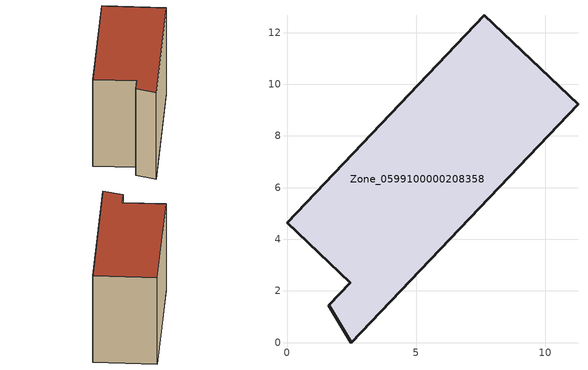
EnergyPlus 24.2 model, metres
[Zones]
Zone_0599100000208358
 floor ground (C_G): 1.62,1.45 2.46,2.31 0,4.64 7.63,12.66 11.26,9.22 2.48,0 z1.2
 wall outside (C_F): 2.46,2.31 1.62,1.45 2.48,0 11.26,9.22 7.63,12.66 0,4.64 2.46,2.31 z1.2:9.03
 roof outside (C_R): 7.63,12.66 0,4.64 2.46,2.31 1.62,1.45 2.48,0 11.26,9.22 z9.03
[BUILDING]
Pand.0599100000208358: North Axis=0; Terrain=City; Loads Convergence Tolerance Value=0.04; Temperature Convergence Tolerance Value=0.4; Solar Distribution=FullExterior; Maximum Number of Warmup Days=25; Minimum Number of Warmup Days=1
[Site:Location]
Rotterdam.The.Hague.AP_ZH_NLD Design_Conditions: Latitude=51.96; Longitude=4.45; Time Zone=1; Elevation=-4.5
[SITE:GROUNDTEMPERATURE:BUILDINGSURFACE]
18, 18, 18, 18, 18, 18, 18, 18, 18, 18, 18, 18
[MATERIAL] Thermal Absorptance=0.9; Solar Absorptance=0.7; Visible Absorptance=0.7
Name | Roughness | Thickness | Conductivity | Density | Specific Heat
G.TI.1975-1991 | MediumSmooth | 0.15 | 0.288461 | 540 | 1210
F.TI.1975-1991 | Rough | 0.3 | 0.230769 | 1920 | 840
R.TI.1975-1991 | MediumRough | 0.2 | 0.153846 | 1500 | 1000
[CONSTRUCTION]
C_G: G.TI.1975-1991
C_F: F.TI.1975-1991
C_R: R.TI.1975-1991
[ZONE]
Zone_0599100000208358: Type=1; Multiplier=1; Ceiling Height=Autocalculate; Volume=Autocalculate; Floor Area=autocalculate; Part of Total Floor Area=Yes
[ZONEINFILTRATION:DESIGNFLOWRATE]
Infil_Zone_0599100000208358: Zone or ZoneList or Space or SpaceList=Zone_0599100000208358; Schedule=AlwaysOn; Design Flow Rate Calculation Method=Flow/Area; Flow Rate per Floor Area=0.003; Constant Term Coefficient=1; Temperature Term Coefficient=0; Velocity Term Coefficient=0; Velocity Squared Term Coefficient=0
[HVACTEMPLATE:ZONE:IDEALLOADSAIRSYSTEM]
Zone_0599100000208358: Maximum Heating Supply Air Temperature=50; Minimum Cooling Supply Air Temperature=13; Maximum Heating Supply Air Humidity Ratio=0.0156; Minimum Cooling Supply Air Humidity Ratio=0.0077; Heating Limit=NoLimit; Cooling Limit=NoLimit; Dehumidification Control Type=ConstantSensibleHeatRatio; Cooling Sensible Heat Ratio=0.7; Dehumidification Setpoint=60; Humidification Control Type=None; Humidification Setpoint=30; Outdoor Air Method=None; Outdoor Air Flow Rate per Person=0.00944; Outdoor Air Flow Rate per Zone Floor Area=0; Outdoor Air Flow Rate per Zone=0; Demand Controlled Ventilation Type=None; Outdoor Air Economizer Type=NoEconomizer; Heat Recovery Type=None; Sensible Heat Recovery Effectiveness=0.7; Latent Heat Recovery Effectiveness=0.65
[ZONECONTROL:THERMOSTAT]
ThermostatControl_Zone_0599100000208358: Zone or ZoneList=Zone_0599100000208358; Control Type Schedule=DualSetpointControlType; Control 1=Thermostat_Zone_0599100000208358; Temperature Difference Between Cutout And Setpoint=0
[THERMOSTATSETPOINT:DUALSETPOINT]
Thermostat_Zone_0599100000208358: Heating Setpoint Temperature Schedule=HeatingSetpoint_Zone_0599100000208358; Cooling Setpoint Temperature Schedule=CoolingSetpoint_Zone_0599100000208358
[SCHEDULE:COMPACT]
HeatingSetpoint_Zone_0599100000208358: Through: 12/31, For: AllDays, Until: 24:00, 21
CoolingSetpoint_Zone_0599100000208358: Through: 12/31, For: AllDays, Until: 24:00, 24
DualSetpointControlType: Through: 12/31, For: AllDays, Until: 24:00, 4
AlwaysOn: Through: 12/31, For: AllDays, Until: 24:00, 1
